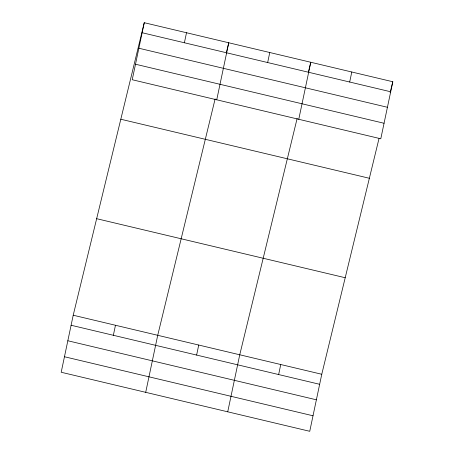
<?xml version="1.0" encoding="UTF-8"?>
<svg xmlns="http://www.w3.org/2000/svg" width="454" height="454" viewBox="0 0 454 454"><rect width="100%" height="100%" fill="white"/><g stroke="black" fill="none" stroke-linecap="round" stroke-linejoin="round"><path stroke-width="0.68" d="M144.253 22.7L132.233 79.734L380.787 138.776L392.806 81.743L144.253 22.7L73.213 315.224L61.194 372.257L309.747 431.3L321.767 374.266L379.005 138.566M113.358 335.285L115.469 325.263M184.392 42.761L186.509 32.739M145.706 392.33L157.72 335.296L215.128 98.915M216.74 99.806L228.759 42.772L226.268 53.044M196.622 355.068L198.733 345.04M267.661 62.544L269.772 52.516M227.726 411.818L239.746 354.784L297.149 118.398M298.766 119.294L310.78 62.26L308.289 72.526M278.642 374.55L280.754 364.522M349.682 82.026L351.793 71.999M390.145 92.695L392.806 81.743M142.142 32.728L390.69 91.77M138.873 48.237L387.421 107.28M135.502 64.224L384.056 123.267M120.809 119.232L369.363 178.274M96.657 218.692L345.21 277.734M73.213 315.224L321.767 374.266M71.102 325.251L319.65 384.294M67.833 340.761L316.381 399.804M64.462 356.742L313.016 415.785"/></g></svg>
